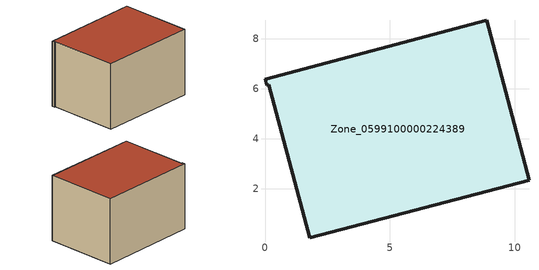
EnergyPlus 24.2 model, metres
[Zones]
Zone_0599100000224389
 floor ground (C_G): 0.15,6.17 0.06,6.14 0,6.38 8.88,8.75 10.57,2.33 1.79,0.03 z3.21
 wall outside (C_F): 10.57,2.33 8.88,8.75 0,6.38 0.06,6.14 0.15,6.17 1.79,0.03 10.57,2.33 z3.21:9.29
 roof outside (C_R): 1.79,0.03 10.57,2.33 8.88,8.75 0,6.38 0.06,6.14 0.15,6.17 z9.29
[BUILDING]
Pand.0599100000224389: North Axis=0; Terrain=City; Loads Convergence Tolerance Value=0.04; Temperature Convergence Tolerance Value=0.4; Solar Distribution=FullExterior; Maximum Number of Warmup Days=25; Minimum Number of Warmup Days=1
[Site:Location]
Rotterdam.The.Hague.AP_ZH_NLD Design_Conditions: Latitude=51.96; Longitude=4.45; Time Zone=1; Elevation=-4.5
[SITE:GROUNDTEMPERATURE:BUILDINGSURFACE]
18, 18, 18, 18, 18, 18, 18, 18, 18, 18, 18, 18
[MATERIAL] Thermal Absorptance=0.9; Solar Absorptance=0.7; Visible Absorptance=0.7
Name | Roughness | Thickness | Conductivity | Density | Specific Heat
G.TC.1946-1964 | MediumSmooth | 0.15 | 1 | 540 | 1210
F.TC.1946-1964 | Rough | 0.3 | 0.857143 | 1920 | 840
R.TC.1946-1964 | MediumRough | 0.2 | 0.235294 | 1500 | 1000
[CONSTRUCTION]
C_G: G.TC.1946-1964
C_F: F.TC.1946-1964
C_R: R.TC.1946-1964
[ZONE]
Zone_0599100000224389: Type=1; Multiplier=1; Ceiling Height=Autocalculate; Volume=Autocalculate; Floor Area=autocalculate; Part of Total Floor Area=Yes
[ZONEINFILTRATION:DESIGNFLOWRATE]
Infil_Zone_0599100000224389: Zone or ZoneList or Space or SpaceList=Zone_0599100000224389; Schedule=AlwaysOn; Design Flow Rate Calculation Method=Flow/Area; Flow Rate per Floor Area=0.003; Constant Term Coefficient=1; Temperature Term Coefficient=0; Velocity Term Coefficient=0; Velocity Squared Term Coefficient=0
[HVACTEMPLATE:ZONE:IDEALLOADSAIRSYSTEM]
Zone_0599100000224389: Maximum Heating Supply Air Temperature=50; Minimum Cooling Supply Air Temperature=13; Maximum Heating Supply Air Humidity Ratio=0.0156; Minimum Cooling Supply Air Humidity Ratio=0.0077; Heating Limit=NoLimit; Cooling Limit=NoLimit; Dehumidification Control Type=ConstantSensibleHeatRatio; Cooling Sensible Heat Ratio=0.7; Dehumidification Setpoint=60; Humidification Control Type=None; Humidification Setpoint=30; Outdoor Air Method=None; Outdoor Air Flow Rate per Person=0.00944; Outdoor Air Flow Rate per Zone Floor Area=0; Outdoor Air Flow Rate per Zone=0; Demand Controlled Ventilation Type=None; Outdoor Air Economizer Type=NoEconomizer; Heat Recovery Type=None; Sensible Heat Recovery Effectiveness=0.7; Latent Heat Recovery Effectiveness=0.65
[ZONECONTROL:THERMOSTAT]
ThermostatControl_Zone_0599100000224389: Zone or ZoneList=Zone_0599100000224389; Control Type Schedule=DualSetpointControlType; Control 1=Thermostat_Zone_0599100000224389; Temperature Difference Between Cutout And Setpoint=0
[THERMOSTATSETPOINT:DUALSETPOINT]
Thermostat_Zone_0599100000224389: Heating Setpoint Temperature Schedule=HeatingSetpoint_Zone_0599100000224389; Cooling Setpoint Temperature Schedule=CoolingSetpoint_Zone_0599100000224389
[SCHEDULE:COMPACT]
HeatingSetpoint_Zone_0599100000224389: Through: 12/31, For: AllDays, Until: 24:00, 21
CoolingSetpoint_Zone_0599100000224389: Through: 12/31, For: AllDays, Until: 24:00, 24
DualSetpointControlType: Through: 12/31, For: AllDays, Until: 24:00, 4
AlwaysOn: Through: 12/31, For: AllDays, Until: 24:00, 1
